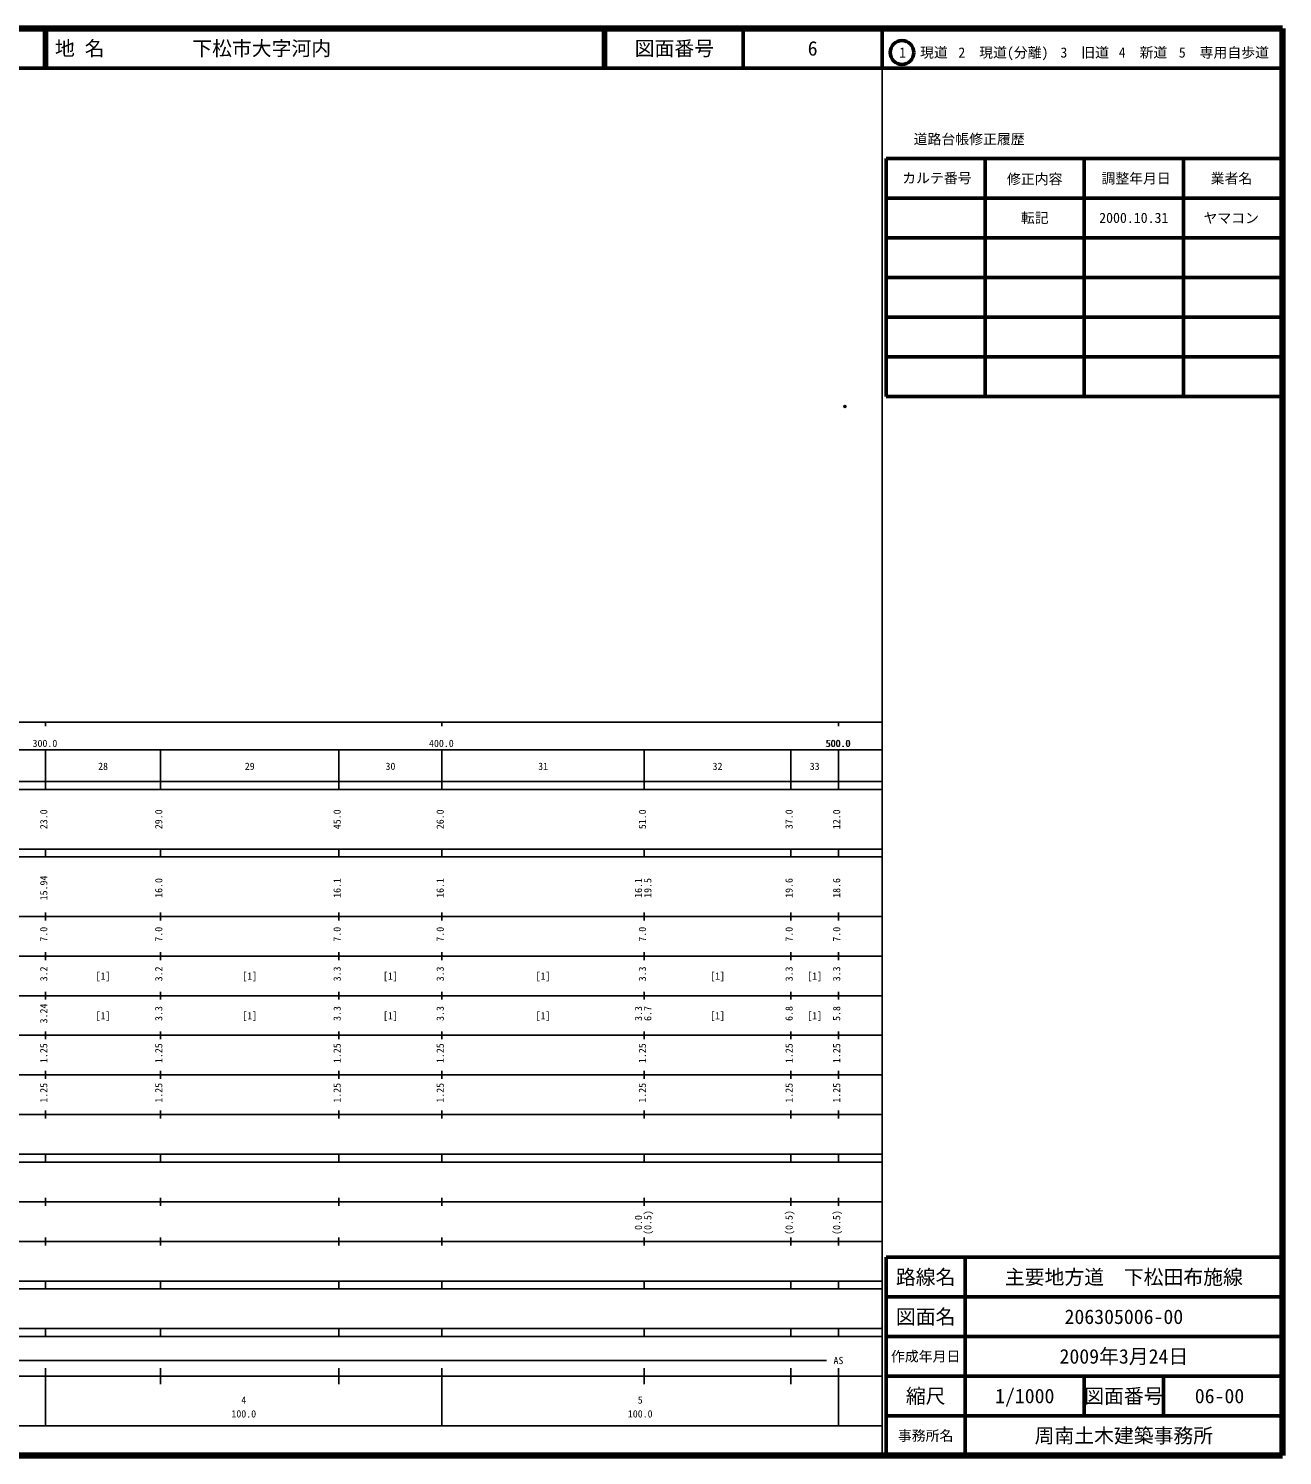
# Model space of a CAD drawing. Units: millimetres on the paper. Extents: x 40 to 680, y 20 to 380.
# Drawn here: x 363.7 to 680, y 20 to 380 of the extents above; entities that cross this region are included whole.
import ezdxf
from ezdxf.enums import TextEntityAlignment as Align

# ---------------------------------------------------------------- set-up
doc = ezdxf.new("R2010")
doc.units = ezdxf.units.MM
doc.header["$PDMODE"] = 32
doc.header["$PDSIZE"] = 0.5
doc.layers.add('M-OTRS', color=6, linetype='Continuous')
doc.layers.add('M-TTL-TXT', color=7, linetype='Continuous')
for name, color, linetype, lineweight in [('M-TTL', 2, 'Continuous', 140), ('M-TTL-BAND', 7, 'Continuous', 25), ('M-TTL-FRAM', 2, 'Continuous', 50), ('M-TTL-LINE', 7, 'Continuous', 50)]:
    doc.layers.add(name, color=color, linetype=linetype, lineweight=lineweight)
doc.styles.add('ＭＳ ゴシック', font='')
doc.styles.get('ＭＳ ゴシック').set_extended_font_data('MS Gothic')

msp = doc.modelspace()

# ---------------------------------------------------------------- linework, layer by layer
at = {"layer": 'M-OTRS'}
msp.add_point((569.648, 284.664), dxfattribs=at)
at = {"layer": 'M-TTL'}
for p, q in [((680, 380), (40, 380)), ((680, 20), (680, 380)), ((40, 20), (680, 20))]:
    msp.add_line(p, q, dxfattribs=at)
at = {"layer": 'M-TTL-BAND'}
for p, q in [((579, 20), (579, 370)), ((40, 205), (579, 205)), ((368, 205), (368, 204)), ((468, 205), (468, 204)), ((568, 205), (568, 204)), ((68, 198), (579, 198)), ((368, 188), (368, 198)), ((397, 188), (397, 198)), ((442, 188), (442, 198)), ((468, 188), (468, 198)), ((519, 188), (519, 198)), ((556, 188), (556, 198)), ((568, 188), (568, 198)), ((40, 190), (579, 190)), ((40, 188), (579, 188)), ((40, 173), (579, 173)), ((368, 171), (368, 173)), ((397, 171), (397, 173)), ((442, 171), (442, 173)), ((468, 171), (468, 173)), ((519, 171), (519, 173)), ((556, 171), (556, 173)), ((568, 171), (568, 173)), ((40, 171), (579, 171)), ((40, 156), (579, 156)), ((368, 155), (368, 157)), ((397, 155), (397, 157)), ((442, 155), (442, 157)), ((468, 155), (468, 157)), ((519, 155), (519, 157)), ((556, 155), (556, 157)), ((568, 155), (568, 157)), ((46, 146), (579, 146)), ((368, 145), (368, 147)), ((397, 145), (397, 147)), ((442, 145), (442, 147)), ((468, 145), (468, 147)), ((519, 145), (519, 147)), ((556, 145), (556, 147)), ((568, 145), (568, 147)), ((368, 135), (368, 137)), ((397, 135), (397, 137)), ((442, 135), (442, 137)), ((468, 135), (468, 137)), ((519, 135), (519, 137)), ((556, 135), (556, 137)), ((568, 135), (568, 137)), ((52, 136), (579, 136)), ((46, 126), (579, 126)), ((368, 125), (368, 127)), ((397, 125), (397, 127)), ((442, 125), (442, 127)), ((468, 125), (468, 127)), ((519, 125), (519, 127)), ((556, 125), (556, 127)), ((568, 125), (568, 127)), ((52, 116), (579, 116)), ((368, 115), (368, 117)), ((397, 115), (397, 117)), ((442, 115), (442, 117)), ((468, 115), (468, 117)), ((519, 115), (519, 117)), ((556, 115), (556, 117)), ((568, 115), (568, 117)), ((46, 106), (579, 106)), ((368, 105), (368, 107)), ((397, 105), (397, 107)), ((442, 105), (442, 107)), ((468, 105), (468, 107)), ((519, 105), (519, 107)), ((556, 105), (556, 107)), ((568, 105), (568, 107)), ((40, 96), (579, 96)), ((40, 94), (579, 94)), ((368, 94), (368, 96)), ((397, 94), (397, 96)), ((442, 94), (442, 96)), ((468, 94), (468, 96)), ((519, 94), (519, 96)), ((556, 94), (556, 96)), ((568, 94), (568, 96)), ((49, 84), (579, 84)), ((368, 83), (368, 85)), ((397, 83), (397, 85)), ((442, 83), (442, 85)), ((468, 83), (468, 85)), ((519, 83), (519, 85)), ((556, 83), (556, 85)), ((568, 83), (568, 85)), ((40, 74), (579, 74)), ((368, 73), (368, 75)), ((397, 73), (397, 75)), ((442, 73), (442, 75)), ((468, 73), (468, 75)), ((519, 73), (519, 75)), ((556, 73), (556, 75)), ((568, 73), (568, 75)), ((40, 64), (579, 64)), ((40, 62), (579, 62)), ((368, 62), (368, 64)), ((397, 62), (397, 64)), ((442, 62), (442, 64)), ((468, 62), (468, 64)), ((519, 62), (519, 64)), ((556, 62), (556, 64)), ((568, 62), (568, 64)), ((40, 52), (579, 52)), ((368, 50), (368, 52)), ((397, 50), (397, 52)), ((442, 50), (442, 52)), ((468, 50), (468, 52)), ((519, 50), (519, 52)), ((556, 50), (556, 52)), ((568, 50), (568, 52)), ((40, 50), (579, 50)), ((71, 44), (565, 44)), ((40, 40), (579, 40)), ((368, 27.5), (368, 42)), ((397, 38), (397, 42)), ((442, 38), (442, 42)), ((468, 27.5), (468, 42)), ((519, 38), (519, 42)), ((556, 38), (556, 42)), ((568, 27.5), (568, 42)), ((68, 27.5), (579, 27.5))]:
    msp.add_line(p, q, dxfattribs=at)
at = {"layer": 'M-TTL-FRAM'}
for p, q in [((580, 347.197), (580, 287.197)), ((580, 347.197), (680, 347.197)), ((580, 287.197), (680, 287.197)), ((680, 70), (580, 70)), ((580, 70), (580, 20))]:
    msp.add_line(p, q, dxfattribs=at)
at = {"layer": 'M-TTL-LINE'}
for p, q in [((367.75, 380), (367.75, 370)), ((368.25, 380), (368.25, 370)), ((508.747, 380), (508.747, 370)), ((509.247, 380), (509.247, 370)), ((543.997, 380), (543.997, 370)), ((579, 380), (579, 370)), ((40, 370), (680, 370)), ((605, 347.197), (605, 287.197)), ((630, 347.197), (630, 287.197)), ((655, 347.197), (655, 287.197)), ((580, 337.197), (680, 337.197)), ((580, 327.197), (680, 327.197)), ((580, 317.197), (680, 317.197)), ((580, 307.197), (680, 307.197)), ((580, 297.197), (680, 297.197)), ((600, 70), (600, 20)), ((680, 60), (580, 60)), ((680, 50), (580, 50)), ((680, 40), (580, 40)), ((630, 40), (630, 30)), ((650, 40), (650, 30)), ((680, 30), (580, 30))]:
    msp.add_line(p, q, dxfattribs=at)
msp.add_circle((584.031, 373.958), 3, dxfattribs=at)

# ---------------------------------------------------------------- texts
at = {"layer": 'M-TTL-BAND', "style": 'ＭＳ ゴシック'}
for s, p in [('300.0', (367.844, 198.195)), ('400.0', (467.844, 198.195)), ('500.0', (567.844, 198.195)), ('500.0', (568, 198.195)), ('28', (382.5, 192.405)), ('29', (419.5, 192.405)), ('30', (455, 192.405)), ('31', (493.5, 192.405)), ('32', (537.5, 192.405)), ('33', (562, 192.405)), ('[1]', (382.5, 139.5)), ('[1]', (419.5, 139.5)), ('[1]', (455, 139.5)), ('[1]', (493.5, 139.5)), ('[1]', (537.5, 139.5)), ('[1]', (562, 139.5)), ('[1]', (382.5, 129.5)), ('[1]', (419.5, 129.5)), ('[1]', (455, 129.5)), ('[1]', (493.5, 129.5)), ('[1]', (537.5, 129.5)), ('[1]', (562, 129.5)), ('AS', (568, 42.5)), ('4', (418, 32.523)), ('5', (518, 32.523)), ('100.0', (418, 29.033)), ('100.0', (518, 29.033))]:
    msp.add_text(s, height=1.833, dxfattribs=at).set_placement(p, align=Align.BOTTOM_CENTER)
for s, p in [('23.0', (369, 180.5)), ('29.0', (398, 180.5)), ('45.0', (443, 180.5)), ('26.0', (469, 180.5)), ('51.0', (520, 180.5)), ('37.0', (557, 180.5)), ('12.0', (569, 180.5)), ('15.94', (369, 163.174)), ('16.0', (398, 163.174)), ('16.1', (443, 163.174)), ('16.1', (469, 163.174)), ('16.1', (519, 163.174)), ('19.5', (521.37, 163.174)), ('19.6', (557, 163.174)), ('18.6', (569, 163.174)), ('7.0', (369, 151.5)), ('7.0', (398, 151.5)), ('7.0', (443, 151.5)), ('7.0', (469, 151.5)), ('7.0', (520, 151.5)), ('7.0', (557, 151.5)), ('7.0', (569, 151.5)), ('3.2', (369, 141.5)), ('3.2', (398, 141.5)), ('3.3', (443, 141.5)), ('3.3', (469, 141.5)), ('3.3', (520, 141.5)), ('3.3', (557, 141.5)), ('3.3', (569, 141.5)), ('3.24', (369, 131.5)), ('3.3', (398, 131.5)), ('3.3', (443, 131.5)), ('3.3', (469, 131.5)), ('3.3', (519, 131.5)), ('6.7', (521.37, 131.5)), ('6.8', (557, 131.5)), ('5.8', (569, 131.5)), ('1.25', (369, 121.5)), ('1.25', (398, 121.5)), ('1.25', (443, 121.5)), ('1.25', (469, 121.5)), ('1.25', (520, 121.5)), ('1.25', (557, 121.5)), ('1.25', (569, 121.5)), ('1.25', (369, 111.5)), ('1.25', (398, 111.5)), ('1.25', (443, 111.5)), ('1.25', (469, 111.5)), ('1.25', (520, 111.5)), ('1.25', (557, 111.5)), ('1.25', (569, 111.5)), ('0.0', (519, 78.764)), ('(0.5)', (521.37, 78.764)), ('(0.5)', (557, 78.764)), ('(0.5)', (569, 78.764))]:
    msp.add_text(s, height=1.833, rotation=90, dxfattribs=at).set_placement(p, align=Align.BOTTOM_CENTER)
at = {"layer": 'M-TTL-TXT', "style": 'ＭＳ ゴシック'}
for s, p in [('地 名', (370.38, 375)), ('下松市大字河内', (405.024, 375))]:
    msp.add_text(s, height=3.666, dxfattribs=at).set_placement(p, align=Align.MIDDLE_LEFT)
for s, height, p in [('図面番号', 3.666, (526.622, 375)), ('6', 3.666, (561.497, 375)), ('1\u3000現道', 2.566, (589.448, 373.958)), ('2\u3000現道(分離)', 2.566, (609.619, 373.958)), ('3\u3000旧道', 2.566, (630.121, 373.958)), ('4\u3000新道', 2.566, (644.824, 373.958)), ('5\u3000専用自歩道', 2.566, (665.228, 373.958)), ('道路台帳修正履歴', 2.566, (600.968, 352.113)), ('カルテ番号', 2.566, (592.839, 342.277)), ('修正内容', 2.566, (617.509, 342.023)), ('調整年月日', 2.566, (643.089, 342.197)), ('業者名', 2.566, (667.134, 342.197)), ('転記', 2.566, (617.5, 332.245)), ('2000.10.31', 2.566, (642.5, 332.245)), ('ヤマコン', 2.566, (667.077, 332.189)), ('路線名', 3.666, (590, 65)), ('路線名', 3.666, (590, 65)), ('主要地方道\u3000下松田布施線', 3.666, (640, 65)), ('図面名', 3.666, (590, 55)), ('図面名', 3.666, (590, 55)), ('206305006-00', 3.666, (640, 55)), ('2009年3月24日', 3.666, (640, 45)), ('作成年月日', 2.566, (590, 45)), ('作成年月日', 2.566, (590, 45)), ('縮尺', 3.666, (590, 35)), ('縮尺', 3.666, (590, 35)), ('1/1000', 3.666, (615, 35)), ('図面番号', 3.666, (640, 35)), ('図面番号', 3.666, (640, 35)), ('06-00', 3.666, (664.125, 35)), ('事務所名', 2.566, (590, 25)), ('事務所名', 2.566, (590, 25)), ('周南土木建築事務所', 3.666, (640, 25))]:
    msp.add_text(s, height=height, dxfattribs=at).set_placement(p, align=Align.MIDDLE_CENTER)

doc.saveas('drawing.dxf')
